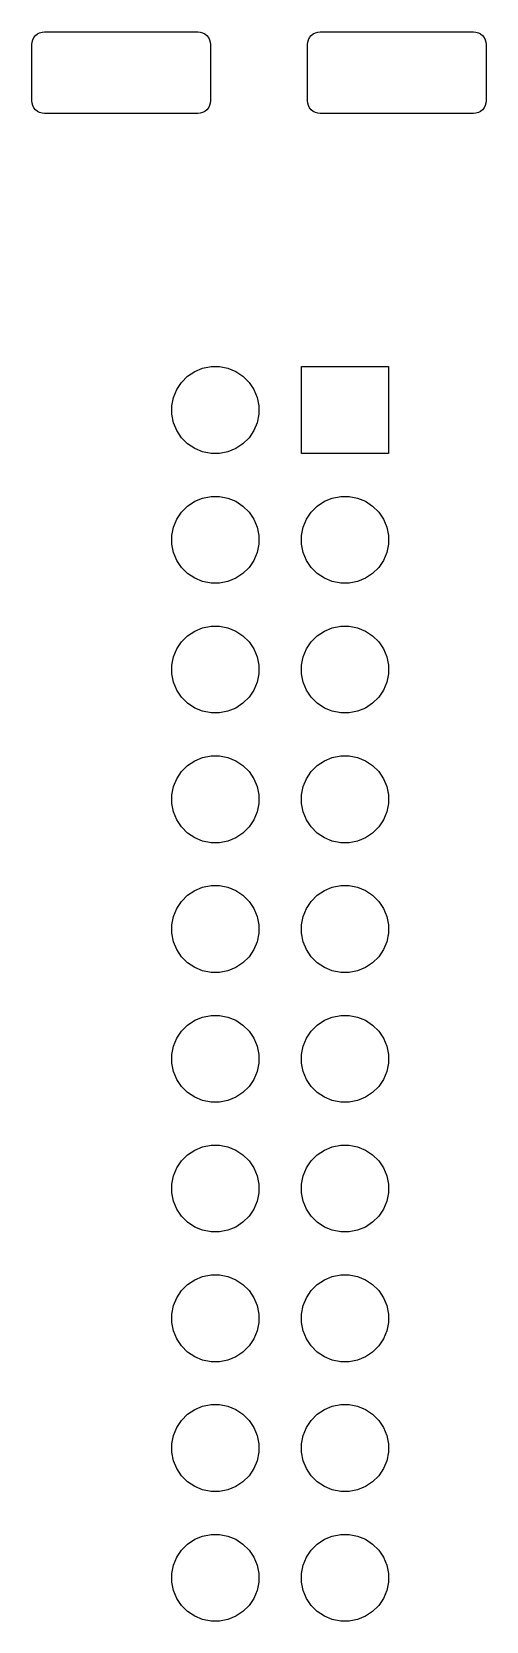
# Model space of a CAD drawing. Extents: x -21.7 to 6.2, y -6.5 to -0.8.
# Drawn here: x 2.799 to 3.149, y -4.973 to -3.748 of the extents above; entities that cross this region are included whole.
import ezdxf

# ---------------------------------------------------------------- set-up
doc = ezdxf.new("R2010")
doc.units = 0
doc.header["$MEASUREMENT"] = 0
doc.layers.add('BLACK', color=7, linetype='Continuous')

msp = doc.modelspace()

# ---------------------------------------------------------------- linework, layer by layer
at = {"layer": 'BLACK', "linetype": 'Continuous'}
for p, q in [((2.7985, -3.75835), (2.79869, -3.75643)), ((2.7985, -3.80165), (2.7985, -3.75835)), ((2.79869, -3.75643), (2.79925, -3.75458)), ((2.79925, -3.75458), (2.80016, -3.75288)), ((2.80016, -3.75288), (2.80139, -3.75139)), ((2.80139, -3.75139), (2.80288, -3.75016)), ((2.80288, -3.75016), (2.80458, -3.74925)), ((2.80458, -3.74925), (2.80643, -3.74869)), ((2.80643, -3.74869), (2.80835, -3.7485)), ((2.80835, -3.7485), (2.92646, -3.7485)), ((2.92646, -3.7485), (2.92838, -3.74869)), ((2.92838, -3.74869), (2.93022, -3.74925)), ((2.93022, -3.74925), (2.93192, -3.75016)), ((2.93192, -3.75016), (2.93342, -3.75139)), ((2.93342, -3.75139), (2.93464, -3.75288)), ((2.93464, -3.75288), (2.93555, -3.75458)), ((2.93555, -3.75458), (2.93611, -3.75643)), ((2.93611, -3.75643), (2.9363, -3.75835)), ((2.9363, -3.75835), (2.9363, -3.80165)), ((3.0111, -3.75835), (3.01129, -3.75643)), ((3.0111, -3.80165), (3.0111, -3.75835)), ((3.01129, -3.75643), (3.01185, -3.75458)), ((3.01185, -3.75458), (3.01276, -3.75288)), ((3.01276, -3.75288), (3.01399, -3.75139)), ((3.01399, -3.75139), (3.01548, -3.75016)), ((3.01548, -3.75016), (3.01718, -3.74925)), ((3.01718, -3.74925), (3.01902, -3.74869)), ((3.01902, -3.74869), (3.02094, -3.7485)), ((3.02094, -3.7485), (3.13906, -3.7485)), ((3.13906, -3.7485), (3.14098, -3.74869)), ((3.14098, -3.74869), (3.14282, -3.74925)), ((3.14282, -3.74925), (3.14452, -3.75016)), ((3.14452, -3.75016), (3.14601, -3.75139)), ((3.14601, -3.75139), (3.14724, -3.75288)), ((3.14724, -3.75288), (3.14815, -3.75458)), ((3.14815, -3.75458), (3.14871, -3.75643)), ((3.14871, -3.75643), (3.1489, -3.75835)), ((3.1489, -3.75835), (3.1489, -3.80165)), ((2.79869, -3.80357), (2.7985, -3.80165)), ((2.79925, -3.80542), (2.79869, -3.80357)), ((2.80016, -3.80712), (2.79925, -3.80542)), ((2.80139, -3.80861), (2.80016, -3.80712)), ((2.80288, -3.80984), (2.80139, -3.80861)), ((2.93342, -3.80861), (2.93192, -3.80984)), ((2.93464, -3.80712), (2.93342, -3.80861)), ((2.93555, -3.80542), (2.93464, -3.80712)), ((2.93611, -3.80357), (2.93555, -3.80542)), ((2.9363, -3.80165), (2.93611, -3.80357)), ((3.01129, -3.80357), (3.0111, -3.80165)), ((3.01185, -3.80542), (3.01129, -3.80357)), ((3.01276, -3.80712), (3.01185, -3.80542)), ((3.01399, -3.80861), (3.01276, -3.80712)), ((3.01548, -3.80984), (3.01399, -3.80861)), ((3.14601, -3.80861), (3.14452, -3.80984)), ((3.14724, -3.80712), (3.14601, -3.80861)), ((3.14815, -3.80542), (3.14724, -3.80712)), ((3.14871, -3.80357), (3.14815, -3.80542)), ((3.1489, -3.80165), (3.14871, -3.80357)), ((2.80458, -3.81075), (2.80288, -3.80984)), ((2.80643, -3.81131), (2.80458, -3.81075)), ((2.80835, -3.8115), (2.80643, -3.81131)), ((2.92646, -3.8115), (2.80835, -3.8115)), ((2.92838, -3.81131), (2.92646, -3.8115)), ((2.93022, -3.81075), (2.92838, -3.81131)), ((2.93192, -3.80984), (2.93022, -3.81075)), ((3.01718, -3.81075), (3.01548, -3.80984)), ((3.01902, -3.81131), (3.01718, -3.81075)), ((3.02094, -3.8115), (3.01902, -3.81131)), ((3.13906, -3.8115), (3.02094, -3.8115)), ((3.14098, -3.81131), (3.13906, -3.8115)), ((3.14282, -3.81075), (3.14098, -3.81131)), ((3.14452, -3.80984), (3.14282, -3.81075)), ((2.91401, -4.01867), (2.91867, -4.01401)), ((2.91867, -4.01401), (2.92415, -4.01034)), ((2.92415, -4.01034), (2.93024, -4.00782)), ((2.93024, -4.00782), (2.9367, -4.00654)), ((2.9367, -4.00654), (2.9433, -4.00654)), ((2.9433, -4.00654), (2.94976, -4.00782)), ((2.94976, -4.00782), (2.95585, -4.01034)), ((2.95585, -4.01034), (2.96133, -4.01401)), ((2.96133, -4.01401), (2.96599, -4.01867)), ((3.00654, -4.07346), (3.00654, -4.00654)), ((3.00654, -4.00654), (3.07346, -4.00654)), ((3.07346, -4.00654), (3.07346, -4.07346)), ((2.90782, -4.03024), (2.91034, -4.02415)), ((2.91034, -4.02415), (2.91401, -4.01867)), ((2.96599, -4.01867), (2.96966, -4.02415)), ((2.96966, -4.02415), (2.97218, -4.03024)), ((2.90654, -4.0367), (2.90782, -4.03024)), ((2.90654, -4.0433), (2.90654, -4.0367)), ((2.97218, -4.03024), (2.97346, -4.0367)), ((2.97346, -4.0367), (2.97346, -4.0433)), ((2.90782, -4.04976), (2.90654, -4.0433)), ((2.91034, -4.05585), (2.90782, -4.04976)), ((2.97218, -4.04976), (2.96966, -4.05585)), ((2.97346, -4.0433), (2.97218, -4.04976)), ((2.91401, -4.06133), (2.91034, -4.05585)), ((2.91867, -4.06599), (2.91401, -4.06133)), ((2.92415, -4.06966), (2.91867, -4.06599)), ((2.96133, -4.06599), (2.95585, -4.06966)), ((2.96599, -4.06133), (2.96133, -4.06599)), ((2.96966, -4.05585), (2.96599, -4.06133)), ((2.93024, -4.07218), (2.92415, -4.06966)), ((2.9367, -4.07346), (2.93024, -4.07218)), ((2.9433, -4.07346), (2.9367, -4.07346)), ((2.94976, -4.07218), (2.9433, -4.07346)), ((2.95585, -4.06966), (2.94976, -4.07218)), ((3.07346, -4.07346), (3.00654, -4.07346)), ((2.91401, -4.11867), (2.91867, -4.11401)), ((2.91867, -4.11401), (2.92415, -4.11034)), ((2.92415, -4.11034), (2.93024, -4.10782)), ((2.93024, -4.10782), (2.9367, -4.10654)), ((2.9367, -4.10654), (2.9433, -4.10654)), ((2.9433, -4.10654), (2.94976, -4.10782)), ((2.94976, -4.10782), (2.95585, -4.11034)), ((2.95585, -4.11034), (2.96133, -4.11401)), ((2.96133, -4.11401), (2.96599, -4.11867)), ((3.01401, -4.11867), (3.01867, -4.11401)), ((3.01867, -4.11401), (3.02415, -4.11034)), ((3.02415, -4.11034), (3.03024, -4.10782)), ((3.03024, -4.10782), (3.0367, -4.10654)), ((3.0367, -4.10654), (3.0433, -4.10654)), ((3.0433, -4.10654), (3.04976, -4.10782)), ((3.04976, -4.10782), (3.05585, -4.11034)), ((3.05585, -4.11034), (3.06133, -4.11401)), ((3.06133, -4.11401), (3.06599, -4.11867)), ((2.90782, -4.13024), (2.91034, -4.12415)), ((2.91034, -4.12415), (2.91401, -4.11867)), ((2.96599, -4.11867), (2.96966, -4.12415)), ((2.96966, -4.12415), (2.97218, -4.13024)), ((3.00782, -4.13024), (3.01034, -4.12415)), ((3.01034, -4.12415), (3.01401, -4.11867)), ((3.06599, -4.11867), (3.06966, -4.12415)), ((3.06966, -4.12415), (3.07218, -4.13024)), ((2.90654, -4.1367), (2.90782, -4.13024)), ((2.90654, -4.1433), (2.90654, -4.1367)), ((2.97218, -4.13024), (2.97346, -4.1367)), ((2.97346, -4.1367), (2.97346, -4.1433)), ((3.00654, -4.1367), (3.00782, -4.13024)), ((3.00654, -4.1433), (3.00654, -4.1367)), ((3.07218, -4.13024), (3.07346, -4.1367)), ((3.07346, -4.1367), (3.07346, -4.1433)), ((2.90782, -4.14976), (2.90654, -4.1433)), ((2.91034, -4.15585), (2.90782, -4.14976)), ((2.97218, -4.14976), (2.96966, -4.15585)), ((2.97346, -4.1433), (2.97218, -4.14976)), ((3.00782, -4.14976), (3.00654, -4.1433)), ((3.01034, -4.15585), (3.00782, -4.14976)), ((3.07218, -4.14976), (3.06966, -4.15585)), ((3.07346, -4.1433), (3.07218, -4.14976)), ((2.91401, -4.16133), (2.91034, -4.15585)), ((2.91867, -4.16599), (2.91401, -4.16133)), ((2.96599, -4.16133), (2.96133, -4.16599)), ((2.96966, -4.15585), (2.96599, -4.16133)), ((3.01401, -4.16133), (3.01034, -4.15585)), ((3.01867, -4.16599), (3.01401, -4.16133)), ((3.06599, -4.16133), (3.06133, -4.16599)), ((3.06966, -4.15585), (3.06599, -4.16133)), ((2.92415, -4.16966), (2.91867, -4.16599)), ((2.93024, -4.17218), (2.92415, -4.16966)), ((2.9367, -4.17346), (2.93024, -4.17218)), ((2.9433, -4.17346), (2.9367, -4.17346)), ((2.94976, -4.17218), (2.9433, -4.17346)), ((2.95585, -4.16966), (2.94976, -4.17218)), ((2.96133, -4.16599), (2.95585, -4.16966)), ((3.02415, -4.16966), (3.01867, -4.16599)), ((3.03024, -4.17218), (3.02415, -4.16966)), ((3.0367, -4.17346), (3.03024, -4.17218)), ((3.0433, -4.17346), (3.0367, -4.17346)), ((3.04976, -4.17218), (3.0433, -4.17346)), ((3.05585, -4.16966), (3.04976, -4.17218)), ((3.06133, -4.16599), (3.05585, -4.16966)), ((2.91867, -4.21401), (2.92415, -4.21034)), ((2.92415, -4.21034), (2.93024, -4.20782)), ((2.93024, -4.20782), (2.9367, -4.20654)), ((2.9367, -4.20654), (2.9433, -4.20654)), ((2.9433, -4.20654), (2.94976, -4.20782)), ((2.94976, -4.20782), (2.95585, -4.21034)), ((2.95585, -4.21034), (2.96133, -4.21401)), ((3.01867, -4.21401), (3.02415, -4.21034)), ((3.02415, -4.21034), (3.03024, -4.20782)), ((3.03024, -4.20782), (3.0367, -4.20654)), ((3.0367, -4.20654), (3.0433, -4.20654)), ((3.0433, -4.20654), (3.04976, -4.20782)), ((3.04976, -4.20782), (3.05585, -4.21034)), ((3.05585, -4.21034), (3.06133, -4.21401)), ((2.90782, -4.23024), (2.91034, -4.22415)), ((2.91034, -4.22415), (2.91401, -4.21867)), ((2.91401, -4.21867), (2.91867, -4.21401)), ((2.96133, -4.21401), (2.96599, -4.21867)), ((2.96599, -4.21867), (2.96966, -4.22415)), ((2.96966, -4.22415), (2.97218, -4.23024)), ((3.00782, -4.23024), (3.01034, -4.22415)), ((3.01034, -4.22415), (3.01401, -4.21867)), ((3.01401, -4.21867), (3.01867, -4.21401)), ((3.06133, -4.21401), (3.06599, -4.21867)), ((3.06599, -4.21867), (3.06966, -4.22415)), ((3.06966, -4.22415), (3.07218, -4.23024)), ((2.90654, -4.2367), (2.90782, -4.23024)), ((2.90654, -4.2433), (2.90654, -4.2367)), ((2.97218, -4.23024), (2.97346, -4.2367)), ((2.97346, -4.2367), (2.97346, -4.2433)), ((3.00654, -4.2367), (3.00782, -4.23024)), ((3.00654, -4.2433), (3.00654, -4.2367)), ((3.07218, -4.23024), (3.07346, -4.2367)), ((3.07346, -4.2367), (3.07346, -4.2433)), ((2.90782, -4.24976), (2.90654, -4.2433)), ((2.91034, -4.25585), (2.90782, -4.24976)), ((2.97218, -4.24976), (2.96966, -4.25585)), ((2.97346, -4.2433), (2.97218, -4.24976)), ((3.00782, -4.24976), (3.00654, -4.2433)), ((3.01034, -4.25585), (3.00782, -4.24976)), ((3.07218, -4.24976), (3.06966, -4.25585)), ((3.07346, -4.2433), (3.07218, -4.24976)), ((2.91401, -4.26133), (2.91034, -4.25585)), ((2.91867, -4.26599), (2.91401, -4.26133)), ((2.96599, -4.26133), (2.96133, -4.26599)), ((2.96966, -4.25585), (2.96599, -4.26133)), ((3.01401, -4.26133), (3.01034, -4.25585)), ((3.01867, -4.26599), (3.01401, -4.26133)), ((3.06599, -4.26133), (3.06133, -4.26599)), ((3.06966, -4.25585), (3.06599, -4.26133)), ((2.92415, -4.26966), (2.91867, -4.26599)), ((2.93024, -4.27218), (2.92415, -4.26966)), ((2.9367, -4.27346), (2.93024, -4.27218)), ((2.9433, -4.27346), (2.9367, -4.27346)), ((2.94976, -4.27218), (2.9433, -4.27346)), ((2.95585, -4.26966), (2.94976, -4.27218)), ((2.96133, -4.26599), (2.95585, -4.26966)), ((3.02415, -4.26966), (3.01867, -4.26599)), ((3.03024, -4.27218), (3.02415, -4.26966)), ((3.0367, -4.27346), (3.03024, -4.27218)), ((3.0433, -4.27346), (3.0367, -4.27346)), ((3.04976, -4.27218), (3.0433, -4.27346)), ((3.05585, -4.26966), (3.04976, -4.27218)), ((3.06133, -4.26599), (3.05585, -4.26966)), ((2.91867, -4.31401), (2.92415, -4.31034)), ((2.92415, -4.31034), (2.93024, -4.30782)), ((2.93024, -4.30782), (2.9367, -4.30654)), ((2.9367, -4.30654), (2.9433, -4.30654)), ((2.9433, -4.30654), (2.94976, -4.30782)), ((2.94976, -4.30782), (2.95585, -4.31034)), ((2.95585, -4.31034), (2.96133, -4.31401)), ((3.01867, -4.31401), (3.02415, -4.31034)), ((3.02415, -4.31034), (3.03024, -4.30782)), ((3.03024, -4.30782), (3.0367, -4.30654)), ((3.0367, -4.30654), (3.0433, -4.30654)), ((3.0433, -4.30654), (3.04976, -4.30782)), ((3.04976, -4.30782), (3.05585, -4.31034)), ((3.05585, -4.31034), (3.06133, -4.31401)), ((2.91034, -4.32415), (2.91401, -4.31867)), ((2.91401, -4.31867), (2.91867, -4.31401)), ((2.96133, -4.31401), (2.96599, -4.31867)), ((2.96599, -4.31867), (2.96966, -4.32415)), ((3.01034, -4.32415), (3.01401, -4.31867)), ((3.01401, -4.31867), (3.01867, -4.31401)), ((3.06133, -4.31401), (3.06599, -4.31867)), ((3.06599, -4.31867), (3.06966, -4.32415)), ((2.90654, -4.3367), (2.90782, -4.33024)), ((2.90782, -4.33024), (2.91034, -4.32415)), ((2.96966, -4.32415), (2.97218, -4.33024)), ((2.97218, -4.33024), (2.97346, -4.3367)), ((3.00654, -4.3367), (3.00782, -4.33024)), ((3.00782, -4.33024), (3.01034, -4.32415)), ((3.06966, -4.32415), (3.07218, -4.33024)), ((3.07218, -4.33024), (3.07346, -4.3367)), ((2.90654, -4.3433), (2.90654, -4.3367)), ((2.90782, -4.34976), (2.90654, -4.3433)), ((2.97346, -4.3433), (2.97218, -4.34976)), ((2.97346, -4.3367), (2.97346, -4.3433)), ((3.00654, -4.3433), (3.00654, -4.3367)), ((3.00782, -4.34976), (3.00654, -4.3433)), ((3.07346, -4.3433), (3.07218, -4.34976)), ((3.07346, -4.3367), (3.07346, -4.3433)), ((2.91034, -4.35585), (2.90782, -4.34976)), ((2.91401, -4.36133), (2.91034, -4.35585)), ((2.96966, -4.35585), (2.96599, -4.36133)), ((2.97218, -4.34976), (2.96966, -4.35585)), ((3.01034, -4.35585), (3.00782, -4.34976)), ((3.01401, -4.36133), (3.01034, -4.35585)), ((3.06966, -4.35585), (3.06599, -4.36133)), ((3.07218, -4.34976), (3.06966, -4.35585)), ((2.91867, -4.36599), (2.91401, -4.36133)), ((2.92415, -4.36966), (2.91867, -4.36599)), ((2.93024, -4.37218), (2.92415, -4.36966)), ((2.9367, -4.37346), (2.93024, -4.37218)), ((2.94976, -4.37218), (2.9433, -4.37346)), ((2.95585, -4.36966), (2.94976, -4.37218)), ((2.96133, -4.36599), (2.95585, -4.36966)), ((2.96599, -4.36133), (2.96133, -4.36599)), ((3.01867, -4.36599), (3.01401, -4.36133)), ((3.02415, -4.36966), (3.01867, -4.36599)), ((3.03024, -4.37218), (3.02415, -4.36966)), ((3.0367, -4.37346), (3.03024, -4.37218)), ((3.04976, -4.37218), (3.0433, -4.37346)), ((3.05585, -4.36966), (3.04976, -4.37218)), ((3.06133, -4.36599), (3.05585, -4.36966)), ((3.06599, -4.36133), (3.06133, -4.36599)), ((2.9433, -4.37346), (2.9367, -4.37346)), ((3.0433, -4.37346), (3.0367, -4.37346)), ((2.92415, -4.41034), (2.93024, -4.40782)), ((2.93024, -4.40782), (2.9367, -4.40654)), ((2.9367, -4.40654), (2.9433, -4.40654)), ((2.9433, -4.40654), (2.94976, -4.40782)), ((2.94976, -4.40782), (2.95585, -4.41034)), ((3.02415, -4.41034), (3.03024, -4.40782)), ((3.03024, -4.40782), (3.0367, -4.40654)), ((3.0367, -4.40654), (3.0433, -4.40654)), ((3.0433, -4.40654), (3.04976, -4.40782)), ((3.04976, -4.40782), (3.05585, -4.41034)), ((2.91034, -4.42415), (2.91401, -4.41867)), ((2.91401, -4.41867), (2.91867, -4.41401)), ((2.91867, -4.41401), (2.92415, -4.41034)), ((2.95585, -4.41034), (2.96133, -4.41401)), ((2.96133, -4.41401), (2.96599, -4.41867)), ((2.96599, -4.41867), (2.96966, -4.42415)), ((3.01034, -4.42415), (3.01401, -4.41867)), ((3.01401, -4.41867), (3.01867, -4.41401)), ((3.01867, -4.41401), (3.02415, -4.41034)), ((3.05585, -4.41034), (3.06133, -4.41401)), ((3.06133, -4.41401), (3.06599, -4.41867)), ((3.06599, -4.41867), (3.06966, -4.42415)), ((2.90654, -4.4367), (2.90782, -4.43024)), ((2.90782, -4.43024), (2.91034, -4.42415)), ((2.96966, -4.42415), (2.97218, -4.43024)), ((2.97218, -4.43024), (2.97346, -4.4367)), ((3.00654, -4.4367), (3.00782, -4.43024)), ((3.00782, -4.43024), (3.01034, -4.42415)), ((3.06966, -4.42415), (3.07218, -4.43024)), ((3.07218, -4.43024), (3.07346, -4.4367)), ((2.90654, -4.4433), (2.90654, -4.4367)), ((2.90782, -4.44976), (2.90654, -4.4433)), ((2.97346, -4.4433), (2.97218, -4.44976)), ((2.97346, -4.4367), (2.97346, -4.4433)), ((3.00654, -4.4433), (3.00654, -4.4367)), ((3.00782, -4.44976), (3.00654, -4.4433)), ((3.07346, -4.4433), (3.07218, -4.44976)), ((3.07346, -4.4367), (3.07346, -4.4433)), ((2.91034, -4.45585), (2.90782, -4.44976)), ((2.91401, -4.46133), (2.91034, -4.45585)), ((2.96966, -4.45585), (2.96599, -4.46133)), ((2.97218, -4.44976), (2.96966, -4.45585)), ((3.01034, -4.45585), (3.00782, -4.44976)), ((3.01401, -4.46133), (3.01034, -4.45585)), ((3.06966, -4.45585), (3.06599, -4.46133)), ((3.07218, -4.44976), (3.06966, -4.45585)), ((2.91867, -4.46599), (2.91401, -4.46133)), ((2.92415, -4.46966), (2.91867, -4.46599)), ((2.93024, -4.47218), (2.92415, -4.46966)), ((2.95585, -4.46966), (2.94976, -4.47218)), ((2.96133, -4.46599), (2.95585, -4.46966)), ((2.96599, -4.46133), (2.96133, -4.46599)), ((3.01867, -4.46599), (3.01401, -4.46133)), ((3.02415, -4.46966), (3.01867, -4.46599)), ((3.03024, -4.47218), (3.02415, -4.46966)), ((3.05585, -4.46966), (3.04976, -4.47218)), ((3.06133, -4.46599), (3.05585, -4.46966)), ((3.06599, -4.46133), (3.06133, -4.46599)), ((2.9367, -4.47346), (2.93024, -4.47218)), ((2.9433, -4.47346), (2.9367, -4.47346)), ((2.94976, -4.47218), (2.9433, -4.47346)), ((3.0367, -4.47346), (3.03024, -4.47218)), ((3.0433, -4.47346), (3.0367, -4.47346)), ((3.04976, -4.47218), (3.0433, -4.47346)), ((2.92415, -4.51034), (2.93024, -4.50782)), ((2.93024, -4.50782), (2.9367, -4.50654)), ((2.9367, -4.50654), (2.9433, -4.50654)), ((2.9433, -4.50654), (2.94976, -4.50782)), ((2.94976, -4.50782), (2.95585, -4.51034)), ((3.02415, -4.51034), (3.03024, -4.50782)), ((3.03024, -4.50782), (3.0367, -4.50654)), ((3.0367, -4.50654), (3.0433, -4.50654)), ((3.0433, -4.50654), (3.04976, -4.50782)), ((3.04976, -4.50782), (3.05585, -4.51034)), ((2.91034, -4.52415), (2.91401, -4.51867)), ((2.91401, -4.51867), (2.91867, -4.51401)), ((2.91867, -4.51401), (2.92415, -4.51034)), ((2.95585, -4.51034), (2.96133, -4.51401)), ((2.96133, -4.51401), (2.96599, -4.51867)), ((2.96599, -4.51867), (2.96966, -4.52415)), ((3.01034, -4.52415), (3.01401, -4.51867)), ((3.01401, -4.51867), (3.01867, -4.51401)), ((3.01867, -4.51401), (3.02415, -4.51034)), ((3.05585, -4.51034), (3.06133, -4.51401)), ((3.06133, -4.51401), (3.06599, -4.51867)), ((3.06599, -4.51867), (3.06966, -4.52415)), ((2.90654, -4.5367), (2.90782, -4.53024)), ((2.90782, -4.53024), (2.91034, -4.52415)), ((2.96966, -4.52415), (2.97218, -4.53024)), ((2.97218, -4.53024), (2.97346, -4.5367)), ((3.00654, -4.5367), (3.00782, -4.53024)), ((3.00782, -4.53024), (3.01034, -4.52415)), ((3.06966, -4.52415), (3.07218, -4.53024)), ((3.07218, -4.53024), (3.07346, -4.5367)), ((2.90654, -4.5433), (2.90654, -4.5367)), ((2.90782, -4.54976), (2.90654, -4.5433)), ((2.97346, -4.5433), (2.97218, -4.54976)), ((2.97346, -4.5367), (2.97346, -4.5433)), ((3.00654, -4.5433), (3.00654, -4.5367)), ((3.00782, -4.54976), (3.00654, -4.5433)), ((3.07346, -4.5433), (3.07218, -4.54976)), ((3.07346, -4.5367), (3.07346, -4.5433)), ((2.91034, -4.55585), (2.90782, -4.54976)), ((2.91401, -4.56133), (2.91034, -4.55585)), ((2.96966, -4.55585), (2.96599, -4.56133)), ((2.97218, -4.54976), (2.96966, -4.55585)), ((3.01034, -4.55585), (3.00782, -4.54976)), ((3.01401, -4.56133), (3.01034, -4.55585)), ((3.06966, -4.55585), (3.06599, -4.56133)), ((3.07218, -4.54976), (3.06966, -4.55585)), ((2.91867, -4.56599), (2.91401, -4.56133)), ((2.92415, -4.56966), (2.91867, -4.56599)), ((2.96133, -4.56599), (2.95585, -4.56966)), ((2.96599, -4.56133), (2.96133, -4.56599)), ((3.01867, -4.56599), (3.01401, -4.56133)), ((3.02415, -4.56966), (3.01867, -4.56599)), ((3.06133, -4.56599), (3.05585, -4.56966)), ((3.06599, -4.56133), (3.06133, -4.56599)), ((2.93024, -4.57218), (2.92415, -4.56966)), ((2.9367, -4.57346), (2.93024, -4.57218)), ((2.9433, -4.57346), (2.9367, -4.57346)), ((2.94976, -4.57218), (2.9433, -4.57346)), ((2.95585, -4.56966), (2.94976, -4.57218)), ((3.03024, -4.57218), (3.02415, -4.56966)), ((3.0367, -4.57346), (3.03024, -4.57218)), ((3.0433, -4.57346), (3.0367, -4.57346)), ((3.04976, -4.57218), (3.0433, -4.57346)), ((3.05585, -4.56966), (3.04976, -4.57218)), ((2.91401, -4.61867), (2.91867, -4.61401)), ((2.91867, -4.61401), (2.92415, -4.61034)), ((2.92415, -4.61034), (2.93024, -4.60782)), ((2.93024, -4.60782), (2.9367, -4.60654)), ((2.9367, -4.60654), (2.9433, -4.60654)), ((2.9433, -4.60654), (2.94976, -4.60782)), ((2.94976, -4.60782), (2.95585, -4.61034)), ((2.95585, -4.61034), (2.96133, -4.61401)), ((2.96133, -4.61401), (2.96599, -4.61867)), ((3.01401, -4.61867), (3.01867, -4.61401)), ((3.01867, -4.61401), (3.02415, -4.61034)), ((3.02415, -4.61034), (3.03024, -4.60782)), ((3.03024, -4.60782), (3.0367, -4.60654)), ((3.0367, -4.60654), (3.0433, -4.60654)), ((3.0433, -4.60654), (3.04976, -4.60782)), ((3.04976, -4.60782), (3.05585, -4.61034)), ((3.05585, -4.61034), (3.06133, -4.61401)), ((3.06133, -4.61401), (3.06599, -4.61867)), ((2.90654, -4.6367), (2.90782, -4.63024)), ((2.90782, -4.63024), (2.91034, -4.62415)), ((2.91034, -4.62415), (2.91401, -4.61867)), ((2.96599, -4.61867), (2.96966, -4.62415)), ((2.96966, -4.62415), (2.97218, -4.63024)), ((2.97218, -4.63024), (2.97346, -4.6367)), ((3.00654, -4.6367), (3.00782, -4.63024)), ((3.00782, -4.63024), (3.01034, -4.62415)), ((3.01034, -4.62415), (3.01401, -4.61867)), ((3.06599, -4.61867), (3.06966, -4.62415)), ((3.06966, -4.62415), (3.07218, -4.63024)), ((3.07218, -4.63024), (3.07346, -4.6367)), ((2.90654, -4.6433), (2.90654, -4.6367)), ((2.97346, -4.6367), (2.97346, -4.6433)), ((3.00654, -4.6433), (3.00654, -4.6367)), ((3.07346, -4.6367), (3.07346, -4.6433)), ((2.90782, -4.64976), (2.90654, -4.6433)), ((2.91034, -4.65585), (2.90782, -4.64976)), ((2.97218, -4.64976), (2.96966, -4.65585)), ((2.97346, -4.6433), (2.97218, -4.64976)), ((3.00782, -4.64976), (3.00654, -4.6433)), ((3.01034, -4.65585), (3.00782, -4.64976)), ((3.07218, -4.64976), (3.06966, -4.65585)), ((3.07346, -4.6433), (3.07218, -4.64976)), ((2.91401, -4.66133), (2.91034, -4.65585)), ((2.91867, -4.66599), (2.91401, -4.66133)), ((2.92415, -4.66966), (2.91867, -4.66599)), ((2.96133, -4.66599), (2.95585, -4.66966)), ((2.96599, -4.66133), (2.96133, -4.66599)), ((2.96966, -4.65585), (2.96599, -4.66133)), ((3.01401, -4.66133), (3.01034, -4.65585)), ((3.01867, -4.66599), (3.01401, -4.66133)), ((3.02415, -4.66966), (3.01867, -4.66599)), ((3.06133, -4.66599), (3.05585, -4.66966)), ((3.06599, -4.66133), (3.06133, -4.66599)), ((3.06966, -4.65585), (3.06599, -4.66133)), ((2.93024, -4.67218), (2.92415, -4.66966)), ((2.9367, -4.67346), (2.93024, -4.67218)), ((2.9433, -4.67346), (2.9367, -4.67346)), ((2.94976, -4.67218), (2.9433, -4.67346)), ((2.95585, -4.66966), (2.94976, -4.67218)), ((3.03024, -4.67218), (3.02415, -4.66966)), ((3.0367, -4.67346), (3.03024, -4.67218)), ((3.0433, -4.67346), (3.0367, -4.67346)), ((3.04976, -4.67218), (3.0433, -4.67346)), ((3.05585, -4.66966), (3.04976, -4.67218)), ((2.91401, -4.71867), (2.91867, -4.71401)), ((2.91867, -4.71401), (2.92415, -4.71034)), ((2.92415, -4.71034), (2.93024, -4.70782)), ((2.93024, -4.70782), (2.9367, -4.70654)), ((2.9367, -4.70654), (2.9433, -4.70654)), ((2.9433, -4.70654), (2.94976, -4.70782)), ((2.94976, -4.70782), (2.95585, -4.71034)), ((2.95585, -4.71034), (2.96133, -4.71401)), ((2.96133, -4.71401), (2.96599, -4.71867)), ((3.01401, -4.71867), (3.01867, -4.71401)), ((3.01867, -4.71401), (3.02415, -4.71034)), ((3.02415, -4.71034), (3.03024, -4.70782)), ((3.03024, -4.70782), (3.0367, -4.70654)), ((3.0367, -4.70654), (3.0433, -4.70654)), ((3.0433, -4.70654), (3.04976, -4.70782)), ((3.04976, -4.70782), (3.05585, -4.71034)), ((3.05585, -4.71034), (3.06133, -4.71401)), ((3.06133, -4.71401), (3.06599, -4.71867)), ((2.90782, -4.73024), (2.91034, -4.72415)), ((2.91034, -4.72415), (2.91401, -4.71867)), ((2.96599, -4.71867), (2.96966, -4.72415)), ((2.96966, -4.72415), (2.97218, -4.73024)), ((3.00782, -4.73024), (3.01034, -4.72415)), ((3.01034, -4.72415), (3.01401, -4.71867)), ((3.06599, -4.71867), (3.06966, -4.72415)), ((3.06966, -4.72415), (3.07218, -4.73024)), ((2.90654, -4.7367), (2.90782, -4.73024)), ((2.90654, -4.7433), (2.90654, -4.7367)), ((2.97218, -4.73024), (2.97346, -4.7367)), ((2.97346, -4.7367), (2.97346, -4.7433)), ((3.00654, -4.7367), (3.00782, -4.73024)), ((3.00654, -4.7433), (3.00654, -4.7367)), ((3.07218, -4.73024), (3.07346, -4.7367)), ((3.07346, -4.7367), (3.07346, -4.7433)), ((2.90782, -4.74976), (2.90654, -4.7433)), ((2.91034, -4.75585), (2.90782, -4.74976)), ((2.97218, -4.74976), (2.96966, -4.75585)), ((2.97346, -4.7433), (2.97218, -4.74976)), ((3.00782, -4.74976), (3.00654, -4.7433)), ((3.01034, -4.75585), (3.00782, -4.74976)), ((3.07218, -4.74976), (3.06966, -4.75585)), ((3.07346, -4.7433), (3.07218, -4.74976)), ((2.91401, -4.76133), (2.91034, -4.75585)), ((2.91867, -4.76599), (2.91401, -4.76133)), ((2.96599, -4.76133), (2.96133, -4.76599)), ((2.96966, -4.75585), (2.96599, -4.76133)), ((3.01401, -4.76133), (3.01034, -4.75585)), ((3.01867, -4.76599), (3.01401, -4.76133)), ((3.06599, -4.76133), (3.06133, -4.76599)), ((3.06966, -4.75585), (3.06599, -4.76133)), ((2.92415, -4.76966), (2.91867, -4.76599)), ((2.93024, -4.77218), (2.92415, -4.76966)), ((2.9367, -4.77346), (2.93024, -4.77218)), ((2.9433, -4.77346), (2.9367, -4.77346)), ((2.94976, -4.77218), (2.9433, -4.77346)), ((2.95585, -4.76966), (2.94976, -4.77218)), ((2.96133, -4.76599), (2.95585, -4.76966)), ((3.02415, -4.76966), (3.01867, -4.76599)), ((3.03024, -4.77218), (3.02415, -4.76966)), ((3.0367, -4.77346), (3.03024, -4.77218)), ((3.0433, -4.77346), (3.0367, -4.77346)), ((3.04976, -4.77218), (3.0433, -4.77346)), ((3.05585, -4.76966), (3.04976, -4.77218)), ((3.06133, -4.76599), (3.05585, -4.76966)), ((2.91401, -4.81867), (2.91867, -4.81401)), ((2.91867, -4.81401), (2.92415, -4.81034)), ((2.92415, -4.81034), (2.93024, -4.80782)), ((2.93024, -4.80782), (2.9367, -4.80654)), ((2.9367, -4.80654), (2.9433, -4.80654)), ((2.9433, -4.80654), (2.94976, -4.80782)), ((2.94976, -4.80782), (2.95585, -4.81034)), ((2.95585, -4.81034), (2.96133, -4.81401)), ((2.96133, -4.81401), (2.96599, -4.81867)), ((3.01401, -4.81867), (3.01867, -4.81401)), ((3.01867, -4.81401), (3.02415, -4.81034)), ((3.02415, -4.81034), (3.03024, -4.80782)), ((3.03024, -4.80782), (3.0367, -4.80654)), ((3.0367, -4.80654), (3.0433, -4.80654)), ((3.0433, -4.80654), (3.04976, -4.80782)), ((3.04976, -4.80782), (3.05585, -4.81034)), ((3.05585, -4.81034), (3.06133, -4.81401)), ((3.06133, -4.81401), (3.06599, -4.81867)), ((2.90782, -4.83024), (2.91034, -4.82415)), ((2.91034, -4.82415), (2.91401, -4.81867)), ((2.96599, -4.81867), (2.96966, -4.82415)), ((2.96966, -4.82415), (2.97218, -4.83024)), ((3.00782, -4.83024), (3.01034, -4.82415)), ((3.01034, -4.82415), (3.01401, -4.81867)), ((3.06599, -4.81867), (3.06966, -4.82415)), ((3.06966, -4.82415), (3.07218, -4.83024)), ((2.90654, -4.8367), (2.90782, -4.83024)), ((2.90654, -4.8433), (2.90654, -4.8367)), ((2.97218, -4.83024), (2.97346, -4.8367)), ((2.97346, -4.8367), (2.97346, -4.8433)), ((3.00654, -4.8367), (3.00782, -4.83024)), ((3.00654, -4.8433), (3.00654, -4.8367)), ((3.07218, -4.83024), (3.07346, -4.8367)), ((3.07346, -4.8367), (3.07346, -4.8433)), ((2.90782, -4.84976), (2.90654, -4.8433)), ((2.91034, -4.85585), (2.90782, -4.84976)), ((2.97218, -4.84976), (2.96966, -4.85585)), ((2.97346, -4.8433), (2.97218, -4.84976)), ((3.00782, -4.84976), (3.00654, -4.8433)), ((3.01034, -4.85585), (3.00782, -4.84976)), ((3.07218, -4.84976), (3.06966, -4.85585)), ((3.07346, -4.8433), (3.07218, -4.84976)), ((2.91401, -4.86133), (2.91034, -4.85585)), ((2.91867, -4.86599), (2.91401, -4.86133)), ((2.96599, -4.86133), (2.96133, -4.86599)), ((2.96966, -4.85585), (2.96599, -4.86133)), ((3.01401, -4.86133), (3.01034, -4.85585)), ((3.01867, -4.86599), (3.01401, -4.86133)), ((3.06599, -4.86133), (3.06133, -4.86599)), ((3.06966, -4.85585), (3.06599, -4.86133)), ((2.92415, -4.86966), (2.91867, -4.86599)), ((2.93024, -4.87218), (2.92415, -4.86966)), ((2.9367, -4.87346), (2.93024, -4.87218)), ((2.9433, -4.87346), (2.9367, -4.87346)), ((2.94976, -4.87218), (2.9433, -4.87346)), ((2.95585, -4.86966), (2.94976, -4.87218)), ((2.96133, -4.86599), (2.95585, -4.86966)), ((3.02415, -4.86966), (3.01867, -4.86599)), ((3.03024, -4.87218), (3.02415, -4.86966)), ((3.0367, -4.87346), (3.03024, -4.87218)), ((3.0433, -4.87346), (3.0367, -4.87346)), ((3.04976, -4.87218), (3.0433, -4.87346)), ((3.05585, -4.86966), (3.04976, -4.87218)), ((3.06133, -4.86599), (3.05585, -4.86966)), ((2.91867, -4.91401), (2.92415, -4.91034)), ((2.92415, -4.91034), (2.93024, -4.90782)), ((2.93024, -4.90782), (2.9367, -4.90654)), ((2.9367, -4.90654), (2.9433, -4.90654)), ((2.9433, -4.90654), (2.94976, -4.90782)), ((2.94976, -4.90782), (2.95585, -4.91034)), ((2.95585, -4.91034), (2.96133, -4.91401)), ((3.01867, -4.91401), (3.02415, -4.91034)), ((3.02415, -4.91034), (3.03024, -4.90782)), ((3.03024, -4.90782), (3.0367, -4.90654)), ((3.0367, -4.90654), (3.0433, -4.90654)), ((3.0433, -4.90654), (3.04976, -4.90782)), ((3.04976, -4.90782), (3.05585, -4.91034)), ((3.05585, -4.91034), (3.06133, -4.91401)), ((2.90782, -4.93024), (2.91034, -4.92415)), ((2.91034, -4.92415), (2.91401, -4.91867)), ((2.91401, -4.91867), (2.91867, -4.91401)), ((2.96133, -4.91401), (2.96599, -4.91867)), ((2.96599, -4.91867), (2.96966, -4.92415)), ((2.96966, -4.92415), (2.97218, -4.93024)), ((3.00782, -4.93024), (3.01034, -4.92415)), ((3.01034, -4.92415), (3.01401, -4.91867)), ((3.01401, -4.91867), (3.01867, -4.91401)), ((3.06133, -4.91401), (3.06599, -4.91867)), ((3.06599, -4.91867), (3.06966, -4.92415)), ((3.06966, -4.92415), (3.07218, -4.93024)), ((2.90654, -4.9367), (2.90782, -4.93024)), ((2.97218, -4.93024), (2.97346, -4.9367)), ((3.00654, -4.9367), (3.00782, -4.93024)), ((3.07218, -4.93024), (3.07346, -4.9367)), ((2.90654, -4.9433), (2.90654, -4.9367)), ((2.90782, -4.94976), (2.90654, -4.9433)), ((2.97346, -4.9433), (2.97218, -4.94976)), ((2.97346, -4.9367), (2.97346, -4.9433)), ((3.00654, -4.9433), (3.00654, -4.9367)), ((3.00782, -4.94976), (3.00654, -4.9433)), ((3.07346, -4.9433), (3.07218, -4.94976)), ((3.07346, -4.9367), (3.07346, -4.9433)), ((2.91034, -4.95585), (2.90782, -4.94976)), ((2.91401, -4.96133), (2.91034, -4.95585)), ((2.96966, -4.95585), (2.96599, -4.96133)), ((2.97218, -4.94976), (2.96966, -4.95585)), ((3.01034, -4.95585), (3.00782, -4.94976)), ((3.01401, -4.96133), (3.01034, -4.95585)), ((3.06966, -4.95585), (3.06599, -4.96133)), ((3.07218, -4.94976), (3.06966, -4.95585)), ((2.91867, -4.96599), (2.91401, -4.96133)), ((2.92415, -4.96966), (2.91867, -4.96599)), ((2.93024, -4.97218), (2.92415, -4.96966)), ((2.9367, -4.97346), (2.93024, -4.97218)), ((2.94976, -4.97218), (2.9433, -4.97346)), ((2.95585, -4.96966), (2.94976, -4.97218)), ((2.96133, -4.96599), (2.95585, -4.96966)), ((2.96599, -4.96133), (2.96133, -4.96599)), ((3.01867, -4.96599), (3.01401, -4.96133)), ((3.02415, -4.96966), (3.01867, -4.96599)), ((3.03024, -4.97218), (3.02415, -4.96966)), ((3.0367, -4.97346), (3.03024, -4.97218)), ((3.04976, -4.97218), (3.0433, -4.97346)), ((3.05585, -4.96966), (3.04976, -4.97218)), ((3.06133, -4.96599), (3.05585, -4.96966)), ((3.06599, -4.96133), (3.06133, -4.96599)), ((2.9433, -4.97346), (2.9367, -4.97346)), ((3.0433, -4.97346), (3.0367, -4.97346))]:
    msp.add_line(p, q, dxfattribs=at)

doc.saveas('drawing.dxf')
